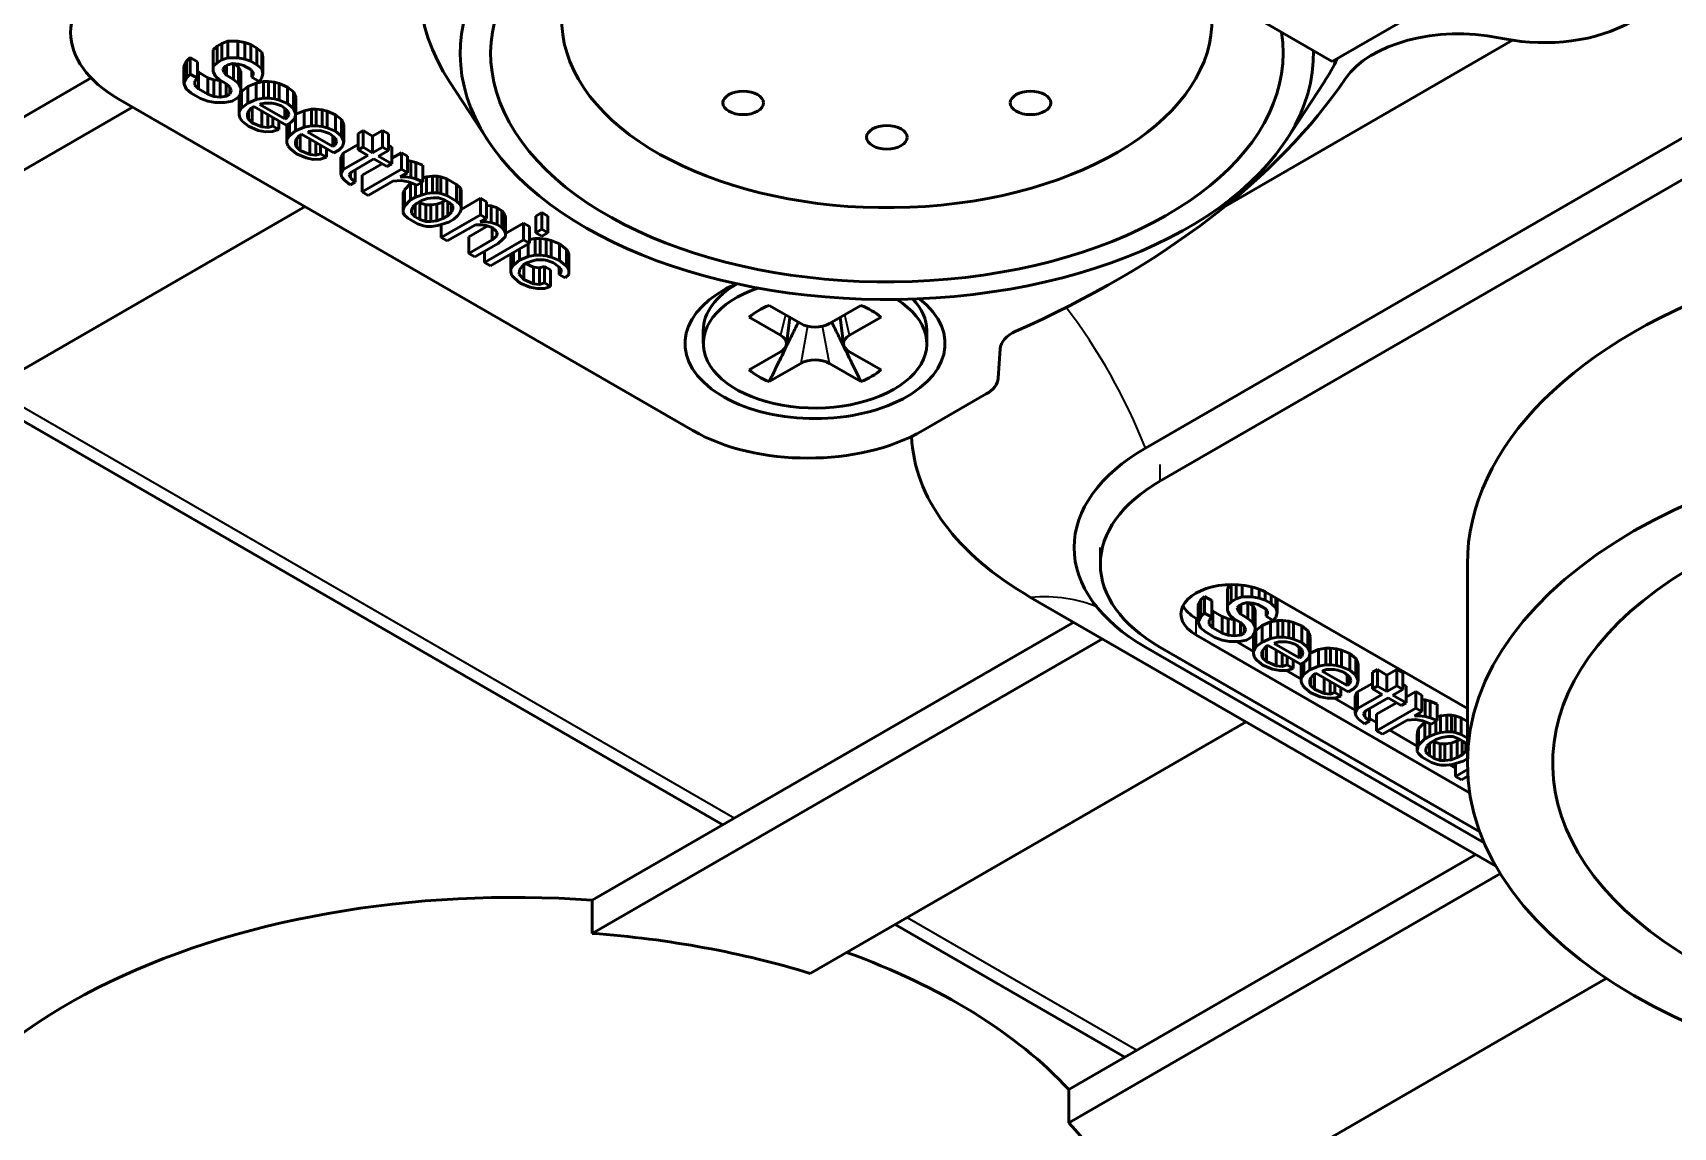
# Model space of a CAD drawing. Header units: millimetres. Extents: x 0 to 3000, y 0 to 3000.
# Drawn here: x 2462.48 to 2502.84, y 558.58 to 585.51 of the extents above; entities that cross this region are included whole.
import ezdxf

# ---------------------------------------------------------------- set-up
doc = ezdxf.new("R2010")
doc.units = ezdxf.units.MM
doc.layers.add('Visible (ANSI)', color=7, linetype='Continuous', lineweight=50)
doc.layers.add('Visible Narrow (ANSI)', color=7, linetype='Continuous', lineweight=35)

msp = doc.modelspace()

# ---------------------------------------------------------------- linework, layer by layer
at = {"layer": 'Visible (ANSI)'}
for p, q in [((2494.4535, 584.8063), (2490.918, 586.8475)), ((2497.989, 586.8475), (2494.4535, 584.8063)), ((2507.5356, 585.5007), (2489.8579, 575.2945)), ((2498.6927, 585.3627), (2498.5489, 585.3913)), ((2466.9181, 585.0944), (2466.9156, 584.9569)), ((2466.9156, 584.5486), (2466.9156, 584.9569)), ((2467.009, 585.1809), (2466.9181, 585.0944)), ((2466.9181, 584.6862), (2466.9181, 585.0944)), ((2467.009, 585.1809), (2467.1294, 585.2504)), ((2467.009, 584.7727), (2467.009, 585.1809)), ((2467.2792, 585.3029), (2467.1294, 585.2504)), ((2467.1294, 584.8421), (2467.1294, 585.2504)), ((2467.5174, 585.3043), (2467.2792, 585.3029)), ((2467.2792, 584.8946), (2467.2792, 585.3029)), ((2467.6954, 585.271), (2467.5174, 585.3043)), ((2467.5174, 584.8961), (2467.5174, 585.3043)), ((2467.8434, 585.2204), (2467.6954, 585.271)), ((2467.6954, 584.8628), (2467.6954, 585.271)), ((2467.8434, 585.2204), (2467.9907, 585.1353)), ((2467.8434, 584.8121), (2467.8434, 585.2204)), ((2468.1079, 585.0329), (2467.9907, 585.1353)), ((2467.9907, 584.7271), (2467.9907, 585.1353)), ((2468.1355, 584.9127), (2468.1079, 585.0329)), ((2468.1079, 584.6246), (2468.1079, 585.0329)), ((2491.8271, 581.2487), (2498.8919, 585.3276)), ((2466.258, 584.8154), (2466.1959, 584.6775)), ((2466.1959, 584.2692), (2466.1959, 584.6775)), ((2466.3489, 584.9019), (2466.258, 584.8154)), ((2466.258, 584.4071), (2466.258, 584.8154)), ((2466.3489, 584.9019), (2466.5257, 584.7998)), ((2466.3489, 584.4936), (2466.3489, 584.9019)), ((2466.5257, 584.3916), (2466.5257, 584.7998)), ((2466.5508, 584.5421), (2466.5257, 584.5665)), ((2466.5508, 584.5421), (2466.7865, 584.406)), ((2466.5508, 584.1339), (2466.5508, 584.5421)), ((2466.9156, 584.5486), (2466.9181, 584.6862)), ((2466.9733, 584.4458), (2466.9156, 584.5486)), ((2466.9181, 584.6862), (2467.009, 584.7727)), ((2467.009, 584.7727), (2467.1294, 584.8421)), ((2467.1294, 584.8421), (2467.2792, 584.8946)), ((2467.2159, 584.688), (2467.1551, 584.6188)), ((2467.1551, 584.6188), (2467.1833, 584.5331)), ((2467.1833, 584.5331), (2467.1833, 584.6509)), ((2467.1833, 584.5331), (2467.2416, 584.4647)), ((2467.276, 584.7227), (2467.2159, 584.688)), ((2467.2416, 584.4647), (2467.2416, 584.7028)), ((2467.3958, 584.7578), (2467.276, 584.7227)), ((2467.2792, 584.8946), (2467.5174, 584.8961)), ((2467.5443, 584.7415), (2467.3958, 584.7578)), ((2467.4183, 584.3626), (2467.4183, 584.7553)), ((2467.5356, 584.6684), (2467.4386, 584.7531)), ((2467.5174, 584.8961), (2467.6954, 584.8628)), ((2467.5932, 584.5656), (2467.5356, 584.6684)), ((2467.5356, 584.2602), (2467.5356, 584.6684)), ((2467.6628, 584.7079), (2467.5443, 584.7415)), ((2467.5932, 584.1574), (2467.5932, 584.5656)), ((2467.8396, 584.6058), (2467.6628, 584.7079)), ((2467.6954, 584.8628), (2467.8434, 584.8121)), ((2467.8979, 584.5374), (2467.8396, 584.6058)), ((2467.8434, 584.8121), (2467.9907, 584.7271)), ((2467.8659, 584.4169), (2467.8659, 584.5749)), ((2467.8966, 584.4686), (2467.8966, 584.5389)), ((2467.8966, 584.4686), (2467.8979, 584.5374)), ((2467.9907, 584.7271), (2468.1079, 584.6246)), ((2468.1079, 584.6246), (2468.1355, 584.5045)), ((2468.1355, 584.5045), (2468.1355, 584.9127)), ((2508.2427, 584.8883), (2490.2115, 574.478)), ((2455.5232, 579.558), (2463.9101, 584.4001)), ((2466.1959, 584.2692), (2466.258, 584.4071)), ((2466.253, 584.1321), (2466.1959, 584.2692)), ((2466.3702, 584.0296), (2466.253, 584.1321)), ((2466.258, 584.4071), (2466.3489, 584.4936)), ((2466.3489, 584.4936), (2466.5257, 584.3916)), ((2466.4649, 584.3224), (2466.463, 584.2193)), ((2466.463, 584.2193), (2466.5508, 584.1339)), ((2466.5257, 584.3916), (2466.4649, 584.3224)), ((2466.5508, 584.1339), (2466.7865, 583.9978)), ((2466.9344, 584.3554), (2466.7865, 584.406)), ((2466.7865, 583.9978), (2466.7865, 584.406)), ((2467.083, 584.3391), (2466.9344, 584.3554)), ((2466.9344, 583.9471), (2466.9344, 584.3554)), ((2467.061, 584.3604), (2466.9733, 584.4458)), ((2467.2378, 584.2584), (2467.061, 584.3604)), ((2467.0954, 584.3406), (2467.083, 584.3391)), ((2467.083, 583.9308), (2467.083, 584.3391)), ((2467.2322, 583.9489), (2467.2322, 584.2616)), ((2467.3256, 584.173), (2467.2378, 584.2584)), ((2467.2416, 584.4647), (2467.4183, 584.3626)), ((2467.3224, 584.001), (2467.3224, 584.176)), ((2467.3538, 584.0872), (2467.3256, 584.173)), ((2467.4183, 584.3626), (2467.5356, 584.2602)), ((2467.5356, 584.2602), (2467.5932, 584.1574)), ((2467.5932, 584.1574), (2467.5907, 584.0199)), ((2467.765, 584.1885), (2467.6139, 584.0673)), ((2467.975, 584.2757), (2467.765, 584.1885)), ((2467.765, 583.7803), (2467.765, 584.1885)), ((2467.8659, 584.4169), (2467.8966, 584.4686)), ((2468.0427, 584.3148), (2467.8659, 584.4169)), ((2468.1543, 584.3112), (2467.975, 584.2757)), ((2467.975, 583.8675), (2467.975, 584.2757)), ((2468.1035, 584.384), (2468.0427, 584.3148)), ((2468.1355, 584.5045), (2468.1035, 584.384)), ((2468.2734, 584.3119), (2468.1543, 584.3112)), ((2468.1543, 583.903), (2468.1543, 584.3112)), ((2468.422, 584.2956), (2468.2734, 584.3119)), ((2468.2734, 583.9037), (2468.2734, 584.3119)), ((2468.5404, 584.262), (2468.422, 584.2956)), ((2468.422, 583.8874), (2468.422, 584.2956)), ((2468.7473, 584.1773), (2468.5404, 584.262)), ((2468.5404, 583.8537), (2468.5404, 584.262)), ((2468.894, 584.0579), (2468.7473, 584.1773)), ((2468.7473, 583.769), (2468.7473, 584.1773)), ((2473.6721, 582.8675), (2472.7367, 584.2964)), ((2493.3158, 582.8675), (2494.2513, 584.2964)), ((2478.721, 575.7231), (2464.5789, 583.8881)), ((2466.6059, 583.8935), (2466.3702, 584.0296)), ((2466.7833, 583.8259), (2466.6059, 583.8935)), ((2466.9614, 583.7926), (2466.7833, 583.8259)), ((2466.7865, 583.9978), (2466.9344, 583.9471)), ((2466.9344, 583.9471), (2467.083, 583.9308)), ((2467.1996, 583.794), (2466.9614, 583.7926)), ((2467.083, 583.9308), (2467.2322, 583.9489)), ((2467.3788, 583.8295), (2467.1996, 583.794)), ((2467.2322, 583.9489), (2467.3224, 584.001)), ((2467.3224, 584.001), (2467.3538, 584.0872)), ((2467.5293, 583.9163), (2467.3788, 583.8295)), ((2467.5907, 584.0199), (2467.5293, 583.9163)), ((2467.5523, 583.9552), (2467.5512, 583.895)), ((2467.5512, 583.4867), (2467.5512, 583.895)), ((2467.5525, 583.5555), (2467.5525, 583.9554)), ((2467.6139, 584.0673), (2467.5909, 584.0285)), ((2467.6139, 583.659), (2467.6139, 584.0673)), ((2467.6139, 583.659), (2467.765, 583.7803)), ((2467.765, 583.7803), (2467.975, 583.8675)), ((2467.975, 583.8675), (2468.1543, 583.903)), ((2468.0922, 583.7651), (2468.0621, 583.7477)), ((2468.0621, 583.7477), (2468.6809, 583.3905)), ((2468.1819, 583.7828), (2468.0922, 583.7651)), ((2468.1543, 583.903), (2468.2734, 583.9037)), ((2468.3605, 583.7839), (2468.1819, 583.7828)), ((2468.2734, 583.9037), (2468.422, 583.8874)), ((2468.4495, 583.7672), (2468.3605, 583.7839)), ((2468.422, 583.8874), (2468.5404, 583.8537)), ((2468.5975, 583.7166), (2468.4495, 583.7672)), ((2468.5404, 583.8537), (2468.7473, 583.769)), ((2468.7473, 583.769), (2468.894, 583.6496)), ((2468.951, 583.9207), (2468.894, 584.0579)), ((2468.894, 583.6496), (2468.894, 584.0579)), ((2468.951, 583.5124), (2468.951, 583.9207)), ((2455.5232, 578.2516), (2464.9324, 583.684)), ((2467.5512, 583.4867), (2467.5525, 583.5555)), ((2467.5794, 583.401), (2467.5512, 583.4867)), ((2467.5525, 583.5555), (2467.6139, 583.659)), ((2467.6377, 583.3326), (2467.5794, 583.401)), ((2467.7844, 583.2131), (2467.6377, 583.3326)), ((2467.7606, 583.5396), (2467.7587, 583.4364)), ((2467.7587, 583.4364), (2467.7876, 583.385)), ((2467.7913, 583.5913), (2467.7606, 583.5396)), ((2467.7876, 583.385), (2467.7876, 583.585)), ((2467.7876, 583.385), (2467.8753, 583.2996)), ((2467.8521, 583.6605), (2467.7913, 583.5913)), ((2467.9123, 583.6952), (2467.8521, 583.6605)), ((2467.8753, 583.2996), (2467.8753, 583.6739)), ((2467.9344, 583.6825), (2467.9091, 583.6934)), ((2468.7078, 583.2359), (2467.9123, 583.6952)), ((2468.1117, 583.1979), (2468.1117, 583.5801)), ((2468.2602, 583.1816), (2468.2602, 583.4943)), ((2468.38, 583.2168), (2468.38, 583.4252)), ((2468.5273, 583.1317), (2468.5273, 583.3402)), ((2468.7442, 583.5971), (2468.5975, 583.7166)), ((2468.6809, 583.3905), (2468.6809, 583.6487)), ((2468.6809, 583.3905), (2468.741, 583.4252)), ((2468.741, 583.4252), (2468.741, 583.5997)), ((2468.741, 583.4252), (2468.7724, 583.5114)), ((2468.7724, 583.5114), (2468.7442, 583.5971)), ((2468.9191, 583.3919), (2468.8282, 583.3054)), ((2468.894, 583.6496), (2468.951, 583.5124)), ((2468.951, 583.5124), (2468.9191, 583.3919)), ((2468.9435, 583.0999), (2468.9435, 583.4841)), ((2469.1535, 583.5953), (2468.9507, 583.5111)), ((2469.3328, 583.6308), (2469.1535, 583.5953)), ((2469.1535, 583.1871), (2469.1535, 583.5953)), ((2469.4519, 583.6315), (2469.3328, 583.6308)), ((2469.3328, 583.2225), (2469.3328, 583.6308)), ((2469.6005, 583.6152), (2469.4519, 583.6315)), ((2469.4519, 583.2233), (2469.4519, 583.6315)), ((2469.7189, 583.5816), (2469.6005, 583.6152)), ((2469.6005, 583.207), (2469.6005, 583.6152)), ((2469.9258, 583.4969), (2469.7189, 583.5816)), ((2469.7189, 583.1733), (2469.7189, 583.5816)), ((2470.0725, 583.3774), (2469.9258, 583.4969)), ((2469.9258, 583.0886), (2469.9258, 583.4969)), ((2470.1295, 583.2403), (2470.0725, 583.3774)), ((2470.0725, 582.9692), (2470.0725, 583.3774)), ((2468.0208, 583.1114), (2467.7844, 583.2131)), ((2467.8753, 583.2996), (2468.1117, 583.1979)), ((2468.1988, 583.0781), (2468.0208, 583.1114)), ((2468.1117, 583.1979), (2468.2602, 583.1816)), ((2468.3774, 583.0792), (2468.1988, 583.0781)), ((2468.2602, 583.1816), (2468.38, 583.2168)), ((2468.5273, 583.1317), (2468.3774, 583.0792)), ((2468.38, 583.2168), (2468.5273, 583.1317)), ((2468.8282, 583.3054), (2468.7078, 583.2359)), ((2468.7304, 583.249), (2468.7297, 583.2146)), ((2468.7297, 582.8063), (2468.7297, 583.2146)), ((2468.731, 582.8751), (2468.731, 583.2493)), ((2468.731, 582.8751), (2468.7924, 582.9786)), ((2468.7924, 582.9786), (2468.7924, 583.2848)), ((2468.7924, 582.9786), (2468.9435, 583.0999)), ((2468.9435, 583.0999), (2469.1535, 583.1871)), ((2469.0306, 582.9801), (2468.9698, 582.9109)), ((2469.0908, 583.0148), (2469.0306, 582.9801)), ((2469.0538, 582.6192), (2469.0538, 582.9934)), ((2469.1129, 583.002), (2469.0876, 583.0129)), ((2469.8863, 582.5555), (2469.0908, 583.0148)), ((2469.1535, 583.1871), (2469.3328, 583.2225)), ((2469.2707, 583.0846), (2469.2406, 583.0673)), ((2469.2406, 583.0673), (2469.8594, 582.7101)), ((2469.3604, 583.1024), (2469.2707, 583.0846)), ((2469.3328, 583.2225), (2469.4519, 583.2233)), ((2469.539, 583.1035), (2469.3604, 583.1024)), ((2469.4519, 583.2233), (2469.6005, 583.207)), ((2469.628, 583.0868), (2469.539, 583.1035)), ((2469.6005, 583.207), (2469.7189, 583.1733)), ((2469.776, 583.0362), (2469.628, 583.0868)), ((2469.7189, 583.1733), (2469.9258, 583.0886)), ((2469.9227, 582.9167), (2469.776, 583.0362)), ((2469.8594, 582.7101), (2469.8594, 582.9683)), ((2469.9195, 582.7448), (2469.9195, 582.9193)), ((2469.9509, 582.8309), (2469.9227, 582.9167)), ((2469.9258, 583.0886), (2470.0725, 582.9692)), ((2470.0725, 582.9692), (2470.1295, 582.832)), ((2470.1295, 582.832), (2470.1295, 583.2403)), ((2470.4831, 583.0362), (2470.6035, 583.1056)), ((2470.4831, 582.6279), (2470.4831, 583.0362)), ((2470.6035, 583.1056), (2470.8392, 582.9696)), ((2470.6035, 582.6974), (2470.6035, 583.1056)), ((2470.8392, 582.9696), (2471.0799, 583.1085)), ((2470.8392, 582.5613), (2470.8392, 582.9696)), ((2471.0799, 583.1085), (2471.2272, 583.0235)), ((2471.0799, 582.7003), (2471.0799, 583.1085)), ((2471.2272, 582.6152), (2471.2272, 583.0235)), ((2468.7297, 582.8063), (2468.731, 582.8751)), ((2468.758, 582.7206), (2468.7297, 582.8063)), ((2468.8163, 582.6522), (2468.758, 582.7206)), ((2468.9629, 582.5327), (2468.8163, 582.6522)), ((2468.9391, 582.8592), (2468.9372, 582.756)), ((2468.9372, 582.756), (2468.9661, 582.7046)), ((2468.9698, 582.9109), (2468.9391, 582.8592)), ((2469.1993, 582.431), (2468.9629, 582.5327)), ((2468.9661, 582.7046), (2468.9661, 582.9046)), ((2468.9661, 582.7046), (2469.0538, 582.6192)), ((2469.0538, 582.6192), (2469.2902, 582.5175)), ((2469.2902, 582.5175), (2469.2902, 582.8997)), ((2469.2902, 582.5175), (2469.4387, 582.5012)), ((2469.4387, 582.5012), (2469.4387, 582.8139)), ((2469.4387, 582.5012), (2469.5585, 582.5363)), ((2469.5585, 582.5363), (2469.5585, 582.7448)), ((2469.5585, 582.5363), (2469.7058, 582.4513)), ((2469.7058, 582.4513), (2469.7058, 582.6598)), ((2469.8594, 582.7101), (2469.9195, 582.7448)), ((2470.0067, 582.625), (2469.8863, 582.5555)), ((2469.9195, 582.7448), (2469.9509, 582.8309)), ((2470.0976, 582.7115), (2470.0067, 582.625)), ((2470.117, 582.5526), (2470.0556, 582.4491)), ((2470.1295, 582.832), (2470.0976, 582.7115)), ((2470.117, 582.5526), (2470.4831, 582.764)), ((2470.117, 582.1444), (2470.117, 582.5526)), ((2470.4831, 582.6279), (2470.6035, 582.6974)), ((2470.7188, 582.4918), (2470.4831, 582.6279)), ((2470.6035, 582.6974), (2470.8392, 582.5613)), ((2470.8392, 582.5613), (2471.0799, 582.7003)), ((2471.2272, 582.6152), (2470.9865, 582.4763)), ((2471.0799, 582.7003), (2471.2272, 582.6152)), ((2471.2272, 582.7455), (2471.3106, 582.6974)), ((2471.3106, 582.2891), (2471.3106, 582.6974)), ((2471.3106, 582.4252), (2471.5463, 582.5613)), ((2471.5463, 582.5613), (2471.6936, 582.4763)), ((2471.5463, 582.1531), (2471.5463, 582.5613)), ((2469.3773, 582.3977), (2469.1993, 582.431)), ((2469.556, 582.3988), (2469.3773, 582.3977)), ((2469.7058, 582.4513), (2469.556, 582.3988)), ((2470.0556, 582.0409), (2470.0556, 582.4491)), ((2470.0556, 582.0409), (2470.117, 582.1444)), ((2470.117, 582.1444), (2470.7188, 582.4918)), ((2470.8661, 582.4068), (2470.3245, 582.0941)), ((2470.4091, 581.8367), (2470.4091, 582.1429)), ((2470.5834, 582.0054), (2471.0724, 582.2877)), ((2470.5834, 581.5971), (2471.5463, 582.1531)), ((2471.1902, 582.2197), (2470.8661, 582.4068)), ((2470.9865, 582.4763), (2471.3106, 582.2891)), ((2471.3106, 582.2891), (2471.1902, 582.2197)), ((2471.5463, 582.1531), (2471.6936, 582.068)), ((2471.6936, 582.068), (2471.6936, 582.4763)), ((2471.7807, 582.3565), (2471.6936, 582.366)), ((2471.8992, 582.3228), (2471.7807, 582.3565)), ((2471.7807, 581.9482), (2471.7807, 582.3565)), ((2472.0766, 582.2551), (2471.8992, 582.3228)), ((2471.8992, 581.9146), (2471.8992, 582.3228)), ((2472.0766, 581.8469), (2472.0766, 582.2551)), ((2470.0838, 581.9551), (2470.0556, 582.0409)), ((2470.1421, 581.8867), (2470.0838, 581.9551)), ((2470.2888, 581.7673), (2470.1421, 581.8867)), ((2470.3245, 582.0941), (2470.2637, 582.0249)), ((2470.2637, 582.0249), (2470.2919, 581.9392)), ((2470.4091, 581.8367), (2470.2888, 581.7673)), ((2470.2919, 581.9392), (2470.2919, 582.057)), ((2470.2919, 581.9392), (2470.4091, 581.8367)), ((2470.5834, 581.5971), (2470.5834, 582.0054)), ((2471.3325, 581.8595), (2470.7307, 581.5121)), ((2471.5413, 581.878), (2471.3325, 581.8595)), ((2471.6936, 582.068), (2471.513, 581.9638)), ((2471.513, 581.9638), (2471.6321, 581.9645)), ((2471.7193, 581.8447), (2471.5413, 581.878)), ((2471.7707, 581.8063), (2471.619, 581.6507)), ((2471.6321, 581.9645), (2471.6321, 582.0325)), ((2471.6321, 581.9645), (2471.7807, 581.9482)), ((2471.9261, 581.76), (2471.7193, 581.8447)), ((2471.7707, 581.8063), (2471.7882, 581.8165)), ((2471.7707, 581.3981), (2471.7707, 581.8063)), ((2471.7807, 581.9482), (2471.8992, 581.9146)), ((2471.891, 581.4676), (2471.891, 581.7744)), ((2471.8992, 581.9146), (2472.0766, 581.8469)), ((2472.0766, 581.8469), (2471.9261, 581.76)), ((2472.0409, 581.5201), (2472.0409, 581.8262)), ((2472.1606, 581.9634), (2472.0766, 581.9388)), ((2472.3098, 581.9815), (2472.1606, 581.9634)), ((2472.1606, 581.5552), (2472.1606, 581.9634)), ((2472.4289, 581.9822), (2472.3098, 581.9815)), ((2472.3098, 581.5733), (2472.3098, 581.9815)), ((2472.5179, 581.9656), (2472.4289, 581.9822)), ((2472.4289, 581.574), (2472.4289, 581.9822)), ((2472.6659, 581.9149), (2472.5179, 581.9656)), ((2472.5179, 581.5573), (2472.5179, 581.9656)), ((2472.6659, 581.9149), (2472.9016, 581.7788)), ((2472.6659, 581.5067), (2472.6659, 581.9149)), ((2472.9893, 581.6934), (2472.9016, 581.7788)), ((2472.9016, 581.3706), (2472.9016, 581.7788)), ((2470.7307, 581.5121), (2470.5834, 581.5971)), ((2471.5876, 581.5646), (2471.5864, 581.4958)), ((2471.5864, 581.0876), (2471.5864, 581.4958)), ((2471.619, 581.6507), (2471.5876, 581.5646)), ((2471.5876, 581.1563), (2471.5876, 581.5646)), ((2471.619, 581.2425), (2471.619, 581.6507)), ((2471.619, 581.2425), (2471.7707, 581.3981)), ((2471.7707, 581.3981), (2471.891, 581.4676)), ((2471.918, 581.313), (2471.8271, 581.2265)), ((2471.891, 581.4676), (2472.0409, 581.5201)), ((2472.0384, 581.3825), (2471.918, 581.313)), ((2471.9707, 581.3434), (2472.0001, 581.3264)), ((2472.1481, 581.2758), (2472.0001, 581.3264)), ((2472.0001, 580.9182), (2472.0001, 581.3264)), ((2472.1882, 581.435), (2472.0384, 581.3825)), ((2472.0409, 581.5201), (2472.1606, 581.5552)), ((2472.1606, 581.5552), (2472.3098, 581.5733)), ((2472.3374, 581.4531), (2472.1882, 581.435)), ((2472.3098, 581.5733), (2472.4289, 581.574)), ((2472.4565, 581.4538), (2472.3374, 581.4531)), ((2472.5662, 581.3471), (2472.4164, 581.2946)), ((2472.4289, 581.574), (2472.5179, 581.5573)), ((2472.6044, 581.4032), (2472.4565, 581.4538)), ((2472.5179, 581.5573), (2472.6659, 581.5067)), ((2472.5662, 581.3471), (2472.6339, 581.3861)), ((2472.5662, 580.9388), (2472.5662, 581.3471)), ((2472.7223, 581.3351), (2472.6044, 581.4032)), ((2472.6659, 581.5067), (2472.9016, 581.3706)), ((2472.6865, 581.0083), (2472.6865, 581.3557)), ((2472.81, 581.2497), (2472.7223, 581.3351)), ((2472.9016, 581.3706), (2472.9893, 581.2852)), ((2473.0182, 581.642), (2472.9893, 581.6934)), ((2472.9893, 581.2852), (2472.9893, 581.6934)), ((2473.0169, 581.165), (2473.4908, 581.4386)), ((2473.0182, 581.2338), (2473.0182, 581.642)), ((2473.4908, 581.4386), (2473.6381, 581.3536)), ((2473.4908, 581.0304), (2473.4908, 581.4386)), ((2473.6381, 580.9453), (2473.6381, 581.3536)), ((2469.1751, 581.2345), (2459.7659, 575.8021)), ((2471.5864, 581.0876), (2471.5876, 581.1563)), ((2471.6152, 581.0362), (2471.5864, 581.0876)), ((2471.5876, 581.1563), (2471.619, 581.2425)), ((2471.703, 580.9508), (2471.6152, 581.0362)), ((2471.9387, 580.8147), (2471.703, 580.9508)), ((2471.7958, 581.1404), (2471.7945, 581.0716)), ((2471.7945, 581.0716), (2471.8823, 580.9862)), ((2471.8271, 581.2265), (2471.7958, 581.1404)), ((2471.8823, 580.9862), (2471.8823, 581.279)), ((2471.8823, 580.9862), (2472.0001, 580.9182)), ((2472.0001, 580.9182), (2472.1481, 580.8675)), ((2472.2672, 581.2765), (2472.1481, 581.2758)), ((2472.1481, 580.8675), (2472.1481, 581.2758)), ((2472.4164, 581.2946), (2472.2672, 581.2765)), ((2472.2672, 580.8682), (2472.2672, 581.2765)), ((2472.4164, 580.8863), (2472.4164, 581.2946)), ((2472.4164, 580.8863), (2472.5662, 580.9388)), ((2472.5279, 580.4745), (2473.4908, 581.0304)), ((2472.5662, 580.9388), (2472.6865, 581.0083)), ((2472.6865, 581.0083), (2472.7774, 581.0948)), ((2472.8339, 580.9233), (2472.7135, 580.8538)), ((2472.7774, 581.0948), (2472.7774, 581.2814)), ((2472.7774, 581.0948), (2472.8088, 581.1809)), ((2472.8088, 581.1809), (2472.8088, 581.2509)), ((2472.8088, 581.1809), (2472.81, 581.2497)), ((2472.9247, 581.0097), (2472.8339, 580.9233)), ((2472.9856, 581.0789), (2472.9247, 581.0097)), ((2473.0169, 581.165), (2472.9856, 581.0789)), ((2472.9893, 581.2852), (2473.0182, 581.2338)), ((2473.0182, 581.2338), (2473.0169, 581.165)), ((2473.6381, 580.9453), (2473.4877, 580.8585)), ((2473.4908, 581.0304), (2473.6381, 580.9453)), ((2473.6068, 580.8592), (2473.6068, 580.9272)), ((2473.7553, 581.2512), (2473.6381, 581.264)), ((2473.9033, 581.2005), (2473.7553, 581.2512)), ((2473.7553, 580.8429), (2473.7553, 581.2512)), ((2473.9033, 581.2005), (2474.0211, 581.1324)), ((2473.9033, 580.7922), (2473.9033, 581.2005)), ((2474.0794, 581.064), (2474.0211, 581.1324)), ((2474.0211, 580.7242), (2474.0211, 581.1324)), ((2474.1076, 580.9783), (2474.0794, 581.064)), ((2474.0794, 580.6558), (2474.0794, 581.064)), ((2474.1076, 580.57), (2474.1076, 580.9783)), ((2474.8524, 581), (2475.0028, 581.0868)), ((2474.8524, 580.5917), (2474.8524, 581)), ((2475.0028, 581.0868), (2475.1501, 581.0018)), ((2475.0028, 580.6786), (2475.0028, 581.0868)), ((2475.1501, 580.5935), (2475.1501, 581.0018)), ((2472.0866, 580.764), (2471.9387, 580.8147)), ((2472.1756, 580.7474), (2472.0866, 580.764)), ((2472.1481, 580.8675), (2472.2672, 580.8682)), ((2472.2947, 580.7481), (2472.1756, 580.7474)), ((2472.2672, 580.8682), (2472.4164, 580.8863)), ((2472.4439, 580.7662), (2472.2947, 580.7481)), ((2472.7135, 580.8538), (2472.4439, 580.7662)), ((2472.5279, 580.4745), (2472.5279, 580.7935)), ((2473.3673, 580.789), (2472.6753, 580.3894)), ((2473.2056, 580.4915), (2473.672, 580.7607)), ((2473.2056, 580.0832), (2473.2056, 580.4915)), ((2473.4864, 580.7897), (2473.3673, 580.789)), ((2473.635, 580.7734), (2473.4864, 580.7897)), ((2473.4877, 580.8585), (2473.6068, 580.8592)), ((2473.6068, 580.8592), (2473.7553, 580.8429)), ((2473.7829, 580.7227), (2473.635, 580.7734)), ((2473.7553, 580.8429), (2473.9033, 580.7922)), ((2473.7773, 580.4133), (2473.7773, 580.7247)), ((2473.7773, 580.4133), (2473.8983, 580.5172)), ((2473.8707, 580.6373), (2473.7829, 580.7227)), ((2473.8995, 580.5859), (2473.8707, 580.6373)), ((2473.8983, 580.5172), (2473.8983, 580.5882)), ((2473.8983, 580.5172), (2473.8995, 580.5859)), ((2473.9033, 580.7922), (2474.0211, 580.7242)), ((2474.0211, 580.7242), (2474.0794, 580.6558)), ((2474.1064, 580.5012), (2474.0456, 580.4321)), ((2474.0794, 580.6558), (2474.1076, 580.57)), ((2474.1076, 580.57), (2474.1064, 580.5012)), ((2474.1076, 580.57), (2474.5515, 580.8263)), ((2474.5515, 580.8263), (2474.6988, 580.7412)), ((2474.5515, 580.418), (2474.5515, 580.8263)), ((2474.6988, 580.333), (2474.6988, 580.7412)), ((2474.8524, 580.5917), (2475.0028, 580.6786)), ((2474.9997, 580.5067), (2474.8524, 580.5917)), ((2475.1501, 580.5935), (2474.9997, 580.5067)), ((2475.0028, 580.6786), (2475.1501, 580.5935)), ((2472.6753, 580.3894), (2472.5279, 580.4745)), ((2473.2056, 580.0832), (2473.7773, 580.4133)), ((2473.9246, 580.3283), (2473.3529, 579.9982)), ((2473.5886, 579.8621), (2474.5515, 580.418)), ((2473.5886, 579.8621), (2473.5886, 580.1343)), ((2474.6988, 580.333), (2473.7359, 579.777)), ((2474.0456, 580.4321), (2473.9246, 580.3283)), ((2474.302, 579.7977), (2474.302, 580.1039)), ((2474.4531, 579.9189), (2474.4531, 580.1911)), ((2474.5515, 580.418), (2474.6988, 580.333)), ((2474.6631, 580.0061), (2474.6631, 580.3123)), ((2474.8423, 580.4499), (2474.6988, 580.4215)), ((2474.9614, 580.4506), (2474.8423, 580.4499)), ((2474.8423, 580.0416), (2474.8423, 580.4499)), ((2475.11, 580.4343), (2474.9614, 580.4506)), ((2474.9614, 580.0423), (2474.9614, 580.4506)), ((2475.2285, 580.4006), (2475.11, 580.4343)), ((2475.11, 580.026), (2475.11, 580.4343)), ((2475.4354, 580.3159), (2475.2285, 580.4006)), ((2475.2285, 579.9924), (2475.2285, 580.4006)), ((2475.6115, 580.1795), (2475.4354, 580.3159)), ((2475.4354, 579.9077), (2475.4354, 580.3159)), ((2475.6692, 580.0767), (2475.6115, 580.1795)), ((2475.6115, 579.7713), (2475.6115, 580.1795)), ((2473.3529, 579.9982), (2473.2056, 580.0832)), ((2473.7359, 579.777), (2473.5886, 579.8621)), ((2474.2399, 580.068), (2474.2393, 580.0336)), ((2474.2393, 579.6254), (2474.2393, 580.0336)), ((2474.2393, 579.6254), (2474.2405, 579.6942)), ((2474.2405, 579.6942), (2474.2405, 580.0684)), ((2474.2405, 579.6942), (2474.302, 579.7977)), ((2474.302, 579.7977), (2474.4531, 579.9189)), ((2474.5402, 579.7991), (2474.4487, 579.6782)), ((2474.4531, 579.9189), (2474.6631, 580.0061)), ((2474.6305, 579.8512), (2474.5402, 579.7991)), ((2474.5634, 579.4383), (2474.5634, 579.8125)), ((2474.7997, 579.7448), (2474.5971, 579.832)), ((2474.7803, 579.9037), (2474.6305, 579.8512)), ((2474.6631, 580.0061), (2474.8423, 580.0416)), ((2474.8699, 579.9214), (2474.7803, 579.9037)), ((2474.9483, 579.7285), (2474.7997, 579.7448)), ((2474.7997, 579.3366), (2474.7997, 579.7448)), ((2474.8423, 580.0416), (2474.9614, 580.0423)), ((2475.0486, 579.9225), (2474.8699, 579.9214)), ((2475.068, 579.7637), (2474.9483, 579.7285)), ((2474.9483, 579.3203), (2474.9483, 579.7285)), ((2474.9614, 580.0423), (2475.11, 580.026)), ((2475.1376, 579.9059), (2475.0486, 579.9225)), ((2475.068, 579.7637), (2475.2153, 579.6786)), ((2475.068, 579.3554), (2475.068, 579.7637)), ((2475.11, 580.026), (2475.2285, 579.9924)), ((2475.2855, 579.8552), (2475.1376, 579.9059)), ((2475.2285, 579.9924), (2475.4354, 579.9077)), ((2475.4617, 579.7188), (2475.2855, 579.8552)), ((2475.4291, 579.5639), (2475.4291, 579.744)), ((2475.4354, 579.9077), (2475.6115, 579.7713)), ((2475.4899, 579.633), (2475.4617, 579.7188)), ((2475.6115, 579.7713), (2475.6692, 579.6685)), ((2475.6692, 579.6685), (2475.6692, 580.0767)), ((2474.2675, 579.5396), (2474.2393, 579.6254)), ((2474.3258, 579.4712), (2474.2675, 579.5396)), ((2474.4725, 579.3518), (2474.3258, 579.4712)), ((2474.4487, 579.6782), (2474.4468, 579.5751)), ((2474.4468, 579.5751), (2474.5634, 579.4383)), ((2474.7088, 579.2501), (2474.4725, 579.3518)), ((2474.5634, 579.4383), (2474.7997, 579.3366)), ((2474.7997, 579.3366), (2474.9483, 579.3203)), ((2474.9483, 579.3203), (2475.068, 579.3554)), ((2475.068, 579.3554), (2475.2153, 579.2704)), ((2475.2153, 579.2704), (2475.2153, 579.6786)), ((2475.4291, 579.5639), (2475.4899, 579.633)), ((2475.5764, 579.4788), (2475.4291, 579.5639)), ((2475.6673, 579.5653), (2475.5764, 579.4788)), ((2475.6692, 579.6685), (2475.6673, 579.5653)), ((2479.8124, 579.3335), (2479.7817, 579.3157)), ((2474.8868, 579.2168), (2474.7088, 579.2501)), ((2475.0655, 579.2179), (2474.8868, 579.2168)), ((2475.2153, 579.2704), (2475.0655, 579.2179)), ((2480.1029, 578.5179), (2480.8777, 578.0706)), ((2480.5979, 578.8037), (2481.3727, 578.3563)), ((2481.1048, 578.511), (2481.0254, 577.8471)), ((2482.8546, 578.8037), (2482.0798, 578.3563)), ((2482.3476, 578.511), (2482.4271, 577.8471)), ((2483.3496, 578.5179), (2482.5747, 578.0706)), ((2478.9762, 578.193), (2478.9762, 577.8664)), ((2484.4762, 578.193), (2484.4762, 577.8664)), ((2486.2776, 577.7326), (2486.2311, 577.0112)), ((2480.8777, 577.6623), (2480.1029, 577.215)), ((2481.3727, 577.3765), (2480.5979, 576.9292)), ((2482.0798, 577.3765), (2482.8546, 576.9292)), ((2482.5747, 577.6623), (2483.3496, 577.215)), ((2479.4537, 566.0216), (2461.1397, 576.5952)), ((2485.9389, 576.6244), (2484.3779, 575.7231)), ((2488.747, 572.845), (2488.747, 572.4367)), ((2497.7783, 572.4367), (2497.7783, 567.5378)), ((2498.4813, 565.0086), (2487.0295, 571.6202)), ((2491.3098, 571.642), (2491.2189, 571.5555)), ((2491.3098, 571.642), (2491.4866, 571.5399)), ((2491.3098, 571.2337), (2491.3098, 571.642)), ((2491.879, 571.8345), (2491.8765, 571.697)), ((2491.8765, 571.2887), (2491.8765, 571.697)), ((2491.9699, 571.921), (2491.879, 571.8345)), ((2491.879, 571.4263), (2491.879, 571.8345)), ((2491.9699, 571.921), (2491.9918, 571.9336)), ((2491.9699, 571.5128), (2491.9699, 571.921)), ((2492.0902, 571.5822), (2492.0902, 571.9308)), ((2492.0902, 571.5822), (2492.24, 571.6347)), ((2492.24, 571.6347), (2492.24, 571.9178)), ((2492.24, 571.6347), (2492.4783, 571.6362)), ((2492.4783, 571.6362), (2492.4783, 571.8737)), ((2492.4783, 571.6362), (2492.6563, 571.6029)), ((2492.6563, 571.6029), (2492.6563, 571.8187)), ((2492.8042, 571.5522), (2492.8042, 571.7542)), ((2492.8632, 571.7223), (2497.7783, 568.8846)), ((2492.9515, 571.4671), (2492.9515, 571.6713)), ((2491.2189, 571.5555), (2491.1568, 571.4176)), ((2491.1568, 571.0093), (2491.1568, 571.4176)), ((2491.2189, 571.1472), (2491.2189, 571.5555)), ((2491.2189, 571.1472), (2491.3098, 571.2337)), ((2491.3098, 571.2337), (2491.4866, 571.1316)), ((2491.4866, 571.1316), (2491.4866, 571.5399)), ((2491.5116, 571.2822), (2491.4866, 571.3066)), ((2491.5116, 571.2822), (2491.7473, 571.1461)), ((2491.5116, 570.874), (2491.5116, 571.2822)), ((2491.8765, 571.2887), (2491.879, 571.4263)), ((2491.9341, 571.1859), (2491.8765, 571.2887)), ((2491.879, 571.4263), (2491.9699, 571.5128)), ((2491.9699, 571.5128), (2492.0902, 571.5822)), ((2492.1767, 571.4281), (2492.1159, 571.3589)), ((2492.1159, 571.3589), (2492.1441, 571.2732)), ((2492.1441, 571.2732), (2492.1441, 571.391)), ((2492.1441, 571.2732), (2492.2024, 571.2048)), ((2492.2369, 571.4628), (2492.1767, 571.4281)), ((2492.2024, 571.2048), (2492.2024, 571.4429)), ((2492.3566, 571.4979), (2492.2369, 571.4628)), ((2492.5052, 571.4816), (2492.3566, 571.4979)), ((2492.3792, 571.1027), (2492.3792, 571.4954)), ((2492.4964, 571.4085), (2492.3995, 571.4932)), ((2492.5541, 571.3057), (2492.4964, 571.4085)), ((2492.4964, 571.0003), (2492.4964, 571.4085)), ((2492.6237, 571.448), (2492.5052, 571.4816)), ((2492.5541, 570.8975), (2492.5541, 571.3057)), ((2492.8005, 571.3459), (2492.6237, 571.448)), ((2492.6563, 571.6029), (2492.8042, 571.5522)), ((2492.8588, 571.2775), (2492.8005, 571.3459)), ((2492.8042, 571.5522), (2492.9515, 571.4671)), ((2492.8268, 571.157), (2492.8268, 571.315)), ((2492.8268, 571.157), (2492.8575, 571.2087)), ((2492.8575, 571.2087), (2492.8575, 571.279)), ((2492.8575, 571.2087), (2492.8588, 571.2775)), ((2492.9515, 571.4671), (2493.0688, 571.3647)), ((2493.0963, 571.2446), (2493.0644, 571.124)), ((2493.0688, 571.3647), (2493.0688, 571.6036)), ((2493.0688, 571.3647), (2493.0963, 571.2446)), ((2493.0963, 571.2446), (2493.0963, 571.5877)), ((2488.0902, 571.0079), (2476.2443, 564.1687)), ((2491.1568, 571.0745), (2491.0954, 571.1099)), ((2491.1568, 571.0093), (2491.2189, 571.1472)), ((2491.2139, 570.8721), (2491.1568, 571.0093)), ((2491.3311, 570.7697), (2491.2139, 570.8721)), ((2491.4257, 571.0625), (2491.4239, 570.9594)), ((2491.4239, 570.9594), (2491.5116, 570.874)), ((2491.4866, 571.1316), (2491.4257, 571.0625)), ((2491.5116, 570.874), (2491.7473, 570.7379)), ((2491.8953, 571.0955), (2491.7473, 571.1461)), ((2491.7473, 570.7379), (2491.7473, 571.1461)), ((2492.0438, 571.0792), (2491.8953, 571.0955)), ((2491.8953, 570.6872), (2491.8953, 571.0955)), ((2492.0219, 571.1005), (2491.9341, 571.1859)), ((2492.1987, 570.9985), (2492.0219, 571.1005)), ((2492.0563, 571.0807), (2492.0438, 571.0792)), ((2492.0438, 570.6709), (2492.0438, 571.0792)), ((2492.193, 570.689), (2492.193, 571.0017)), ((2492.2864, 570.913), (2492.1987, 570.9985)), ((2492.2024, 571.2048), (2492.3792, 571.1027)), ((2492.2833, 570.7411), (2492.2833, 570.9161)), ((2492.2833, 570.7411), (2492.3146, 570.8273)), ((2492.3146, 570.8273), (2492.2864, 570.913)), ((2492.3792, 571.1027), (2492.4964, 571.0003)), ((2492.4964, 571.0003), (2492.5541, 570.8975)), ((2492.5541, 570.8975), (2492.5516, 570.76)), ((2492.5748, 570.8074), (2492.5518, 570.7685)), ((2492.7259, 570.9286), (2492.5748, 570.8074)), ((2492.5748, 570.3991), (2492.5748, 570.8074)), ((2492.9359, 571.0158), (2492.7259, 570.9286)), ((2492.7259, 570.5204), (2492.7259, 570.9286)), ((2493.0036, 571.0549), (2492.8268, 571.157)), ((2493.1152, 571.0513), (2492.9359, 571.0158)), ((2492.9359, 570.6076), (2492.9359, 571.0158)), ((2493.0644, 571.124), (2493.0036, 571.0549)), ((2493.2343, 571.052), (2493.1152, 571.0513)), ((2493.1152, 570.6431), (2493.1152, 571.0513)), ((2493.3828, 571.0357), (2493.2343, 571.052)), ((2493.2343, 570.6438), (2493.2343, 571.052)), ((2493.5013, 571.0021), (2493.3828, 571.0357)), ((2493.3828, 570.6275), (2493.3828, 571.0357)), ((2493.7082, 570.9174), (2493.5013, 571.0021)), ((2493.5013, 570.5938), (2493.5013, 571.0021)), ((2493.8549, 570.798), (2493.7082, 570.9174)), ((2493.7082, 570.5091), (2493.7082, 570.9174)), ((2488.7973, 570.5996), (2476.2443, 563.3522)), ((2497.835, 566.8105), (2491.0954, 570.7017)), ((2491.5668, 570.6336), (2491.3311, 570.7697)), ((2491.7442, 570.566), (2491.5668, 570.6336)), ((2491.9222, 570.5327), (2491.7442, 570.566)), ((2491.7473, 570.7379), (2491.8953, 570.6872)), ((2491.8953, 570.6872), (2492.0438, 570.6709)), ((2492.1604, 570.5341), (2491.9222, 570.5327)), ((2492.0438, 570.6709), (2492.193, 570.689)), ((2492.5121, 570.292), (2492.0934, 570.5337)), ((2492.3397, 570.5696), (2492.1604, 570.5341)), ((2492.193, 570.689), (2492.2833, 570.7411)), ((2492.4902, 570.6564), (2492.3397, 570.5696)), ((2492.5516, 570.76), (2492.4902, 570.6564)), ((2492.5132, 570.6953), (2492.5121, 570.6351)), ((2492.5121, 570.2268), (2492.5121, 570.6351)), ((2492.5134, 570.2956), (2492.5134, 570.6955)), ((2492.5134, 570.2956), (2492.5748, 570.3991)), ((2492.5748, 570.3991), (2492.7259, 570.5204)), ((2492.7259, 570.5204), (2492.9359, 570.6076)), ((2492.813, 570.4006), (2492.7522, 570.3314)), ((2492.8732, 570.4353), (2492.813, 570.4006)), ((2492.8362, 570.0397), (2492.8362, 570.414)), ((2492.8953, 570.4226), (2492.87, 570.4334)), ((2493.6687, 569.976), (2492.8732, 570.4353)), ((2492.9359, 570.6076), (2493.1152, 570.6431)), ((2493.0531, 570.5052), (2493.023, 570.4878)), ((2493.023, 570.4878), (2493.6417, 570.1306)), ((2493.1427, 570.5229), (2493.0531, 570.5052)), ((2493.1152, 570.6431), (2493.2343, 570.6438)), ((2493.3214, 570.524), (2493.1427, 570.5229)), ((2493.2343, 570.6438), (2493.3828, 570.6275)), ((2493.4104, 570.5073), (2493.3214, 570.524)), ((2493.3828, 570.6275), (2493.5013, 570.5938)), ((2493.5583, 570.4567), (2493.4104, 570.5073)), ((2493.5013, 570.5938), (2493.7082, 570.5091)), ((2493.705, 570.3372), (2493.5583, 570.4567)), ((2493.7082, 570.5091), (2493.8549, 570.3897)), ((2493.9119, 570.6608), (2493.8549, 570.798)), ((2493.8549, 570.3897), (2493.8549, 570.798)), ((2493.9119, 570.2525), (2493.9119, 570.6608)), ((2489.8579, 570.3955), (2498.194, 565.5827)), ((2490.2115, 570.3955), (2498.0875, 565.8483)), ((2492.5121, 570.2268), (2492.5134, 570.2956)), ((2492.5403, 570.1411), (2492.5121, 570.2268)), ((2492.5986, 570.0727), (2492.5403, 570.1411)), ((2492.7453, 569.9532), (2492.5986, 570.0727)), ((2492.7215, 570.2797), (2492.7196, 570.1765)), ((2492.7196, 570.1765), (2492.7484, 570.1251)), ((2492.7522, 570.3314), (2492.7215, 570.2797)), ((2492.7484, 570.1251), (2492.7484, 570.3251)), ((2492.7484, 570.1251), (2492.8362, 570.0397)), ((2492.8362, 570.0397), (2493.0725, 569.938)), ((2493.0725, 569.938), (2493.0725, 570.3202)), ((2493.2211, 569.9217), (2493.2211, 570.2344)), ((2493.3408, 569.9568), (2493.3408, 570.1653)), ((2493.4881, 569.8718), (2493.4881, 570.0803)), ((2493.6417, 570.1306), (2493.6417, 570.3888)), ((2493.6417, 570.1306), (2493.7019, 570.1653)), ((2493.789, 570.0455), (2493.6687, 569.976)), ((2493.7019, 570.1653), (2493.7019, 570.3398)), ((2493.7019, 570.1653), (2493.7332, 570.2515)), ((2493.7332, 570.2515), (2493.705, 570.3372)), ((2493.7533, 569.7187), (2493.7533, 570.0249)), ((2493.8799, 570.132), (2493.789, 570.0455)), ((2493.8549, 570.3897), (2493.9119, 570.2525)), ((2493.9119, 570.2525), (2493.8799, 570.132)), ((2493.9044, 569.8399), (2493.9044, 570.2242)), ((2494.1144, 570.3354), (2493.9115, 570.2512)), ((2494.2937, 570.3709), (2494.1144, 570.3354)), ((2494.1144, 569.9272), (2494.1144, 570.3354)), ((2494.4128, 570.3716), (2494.2937, 570.3709)), ((2494.2937, 569.9626), (2494.2937, 570.3709)), ((2494.5613, 570.3553), (2494.4128, 570.3716)), ((2494.4128, 569.9634), (2494.4128, 570.3716)), ((2494.6798, 570.3217), (2494.5613, 570.3553)), ((2494.5613, 569.9471), (2494.5613, 570.3553)), ((2494.8867, 570.237), (2494.6798, 570.3217)), ((2494.6798, 569.9134), (2494.6798, 570.3217)), ((2495.0334, 570.1175), (2494.8867, 570.237)), ((2494.8867, 569.8287), (2494.8867, 570.237)), ((2495.0904, 569.9804), (2495.0334, 570.1175)), ((2495.0334, 569.7093), (2495.0334, 570.1175)), ((2492.9816, 569.8515), (2492.7453, 569.9532)), ((2493.1597, 569.8182), (2492.9816, 569.8515)), ((2493.0725, 569.938), (2493.2211, 569.9217)), ((2493.3383, 569.8193), (2493.1597, 569.8182)), ((2493.2211, 569.9217), (2493.3408, 569.9568)), ((2493.6906, 569.6116), (2493.3309, 569.8193)), ((2493.4881, 569.8718), (2493.3383, 569.8193)), ((2493.3408, 569.9568), (2493.4881, 569.8718)), ((2493.6912, 569.9891), (2493.6906, 569.9547)), ((2493.6906, 569.5464), (2493.6906, 569.9547)), ((2493.6906, 569.5464), (2493.6919, 569.6152)), ((2493.6919, 569.6152), (2493.6919, 569.9894)), ((2493.6919, 569.6152), (2493.7533, 569.7187)), ((2493.7533, 569.7187), (2493.9044, 569.8399)), ((2493.9, 569.5993), (2493.8981, 569.4961)), ((2493.9307, 569.651), (2493.9, 569.5993)), ((2493.9044, 569.8399), (2494.1144, 569.9272)), ((2493.9269, 569.4447), (2493.9269, 569.6447)), ((2493.9915, 569.7201), (2493.9307, 569.651)), ((2494.0517, 569.7549), (2493.9915, 569.7201)), ((2494.0147, 569.3593), (2494.0147, 569.7335)), ((2494.0738, 569.7421), (2494.0485, 569.753)), ((2494.8472, 569.2956), (2494.0517, 569.7549)), ((2494.1144, 569.9272), (2494.2937, 569.9626)), ((2494.2316, 569.8247), (2494.2015, 569.8074)), ((2494.2015, 569.8074), (2494.8202, 569.4502)), ((2494.3212, 569.8425), (2494.2316, 569.8247)), ((2494.251, 569.2576), (2494.251, 569.6398)), ((2494.2937, 569.9626), (2494.4128, 569.9634)), ((2494.4999, 569.8436), (2494.3212, 569.8425)), ((2494.4128, 569.9634), (2494.5613, 569.9471)), ((2494.5889, 569.8269), (2494.4999, 569.8436)), ((2494.5613, 569.9471), (2494.6798, 569.9134)), ((2494.7369, 569.7762), (2494.5889, 569.8269)), ((2494.6798, 569.9134), (2494.8867, 569.8287)), ((2494.8835, 569.6568), (2494.7369, 569.7762)), ((2494.8202, 569.4502), (2494.8202, 569.7084)), ((2494.8804, 569.4849), (2494.8804, 569.6594)), ((2494.9118, 569.571), (2494.8835, 569.6568)), ((2494.8867, 569.8287), (2495.0334, 569.7093)), ((2495.0334, 569.7093), (2495.0904, 569.5721)), ((2495.0904, 569.5721), (2495.0904, 569.9804)), ((2495.444, 569.7762), (2495.5643, 569.8457)), ((2495.444, 569.368), (2495.444, 569.7762)), ((2495.5643, 569.8457), (2495.8, 569.7097)), ((2495.5643, 569.4375), (2495.5643, 569.8457)), ((2495.8, 569.7097), (2496.0407, 569.8486)), ((2495.8, 569.3014), (2495.8, 569.7097)), ((2496.0407, 569.8486), (2496.1881, 569.7636)), ((2496.0407, 569.4404), (2496.0407, 569.8486)), ((2496.1881, 569.3553), (2496.1881, 569.7636)), ((2493.7188, 569.4607), (2493.6906, 569.5464)), ((2493.7771, 569.3922), (2493.7188, 569.4607)), ((2493.9238, 569.2728), (2493.7771, 569.3922)), ((2493.8981, 569.4961), (2493.9269, 569.4447)), ((2494.1601, 569.1711), (2493.9238, 569.2728)), ((2493.9269, 569.4447), (2494.0147, 569.3593)), ((2494.0147, 569.3593), (2494.251, 569.2576)), ((2494.251, 569.2576), (2494.3996, 569.2413)), ((2494.3996, 569.2413), (2494.3996, 569.554)), ((2494.3996, 569.2413), (2494.5193, 569.2764)), ((2494.6667, 569.1914), (2494.5168, 569.1389)), ((2494.5193, 569.2764), (2494.5193, 569.4849)), ((2494.5193, 569.2764), (2494.6667, 569.1914)), ((2494.6667, 569.1914), (2494.6667, 569.3998)), ((2494.8202, 569.4502), (2494.8804, 569.4849)), ((2494.9675, 569.3651), (2494.8472, 569.2956)), ((2494.8804, 569.4849), (2494.9118, 569.571)), ((2495.0584, 569.4516), (2494.9675, 569.3651)), ((2495.0779, 569.2927), (2495.0164, 569.1892)), ((2495.0164, 568.781), (2495.0164, 569.1892)), ((2495.0904, 569.5721), (2495.0584, 569.4516)), ((2495.0779, 569.2927), (2495.444, 569.5041)), ((2495.0779, 568.8845), (2495.0779, 569.2927)), ((2495.0779, 568.8845), (2495.6797, 569.2319)), ((2495.444, 569.368), (2495.5643, 569.4375)), ((2495.6797, 569.2319), (2495.444, 569.368)), ((2495.5643, 569.4375), (2495.8, 569.3014)), ((2495.8, 569.3014), (2496.0407, 569.4404)), ((2496.1881, 569.3553), (2495.9473, 569.2164)), ((2495.9473, 569.2164), (2496.2714, 569.0292)), ((2496.0407, 569.4404), (2496.1881, 569.3553)), ((2496.1881, 569.4856), (2496.2714, 569.4375)), ((2496.2714, 569.0292), (2496.2714, 569.4375)), ((2496.2714, 569.1653), (2496.5071, 569.3014)), ((2496.5071, 569.3014), (2496.6544, 569.2164)), ((2496.5071, 568.8932), (2496.5071, 569.3014)), ((2496.6544, 568.8081), (2496.6544, 569.2164)), ((2494.3382, 569.1378), (2494.1601, 569.1711)), ((2494.5168, 569.1389), (2494.3382, 569.1378)), ((2495.0164, 568.8461), (2494.5094, 569.1389)), ((2495.0164, 568.781), (2495.0779, 568.8845)), ((2495.2854, 568.8342), (2495.2246, 568.765)), ((2495.2528, 568.6793), (2495.2528, 568.7971)), ((2495.827, 569.1469), (2495.2854, 568.8342)), ((2495.37, 568.5768), (2495.37, 568.883)), ((2495.5443, 568.7455), (2496.0332, 569.0278)), ((2495.5443, 568.3372), (2496.5071, 568.8932)), ((2496.1511, 568.9598), (2495.827, 569.1469)), ((2496.2714, 569.0292), (2496.1511, 568.9598)), ((2496.6544, 568.8081), (2496.4739, 568.7039)), ((2496.5071, 568.8932), (2496.6544, 568.8081)), ((2496.7416, 569.0966), (2496.6544, 569.1061)), ((2496.8601, 569.0629), (2496.7416, 569.0966)), ((2496.7416, 568.6883), (2496.7416, 569.0966)), ((2497.0375, 568.9952), (2496.8601, 569.0629)), ((2496.8601, 568.6547), (2496.8601, 569.0629)), ((2497.0375, 568.587), (2497.0375, 568.9952)), ((2481.6077, 562.3662), (2492.3328, 568.5584)), ((2495.0447, 568.6952), (2495.0164, 568.781)), ((2495.103, 568.6268), (2495.0447, 568.6952)), ((2495.2496, 568.5073), (2495.103, 568.6268)), ((2495.2246, 568.765), (2495.2528, 568.6793)), ((2495.37, 568.5768), (2495.2496, 568.5073)), ((2495.2528, 568.6793), (2495.37, 568.5768)), ((2495.5443, 568.5414), (2495.37, 568.642)), ((2495.5443, 568.3372), (2495.5443, 568.7455)), ((2496.2934, 568.5996), (2495.6916, 568.2522)), ((2496.5021, 568.6181), (2496.2934, 568.5996)), ((2496.4739, 568.7039), (2496.593, 568.7046)), ((2496.6801, 568.5848), (2496.5021, 568.6181)), ((2496.5799, 568.3908), (2496.5485, 568.3047)), ((2496.7316, 568.5464), (2496.5799, 568.3908)), ((2496.5799, 567.9826), (2496.5799, 568.3908)), ((2496.593, 568.7046), (2496.593, 568.7726)), ((2496.593, 568.7046), (2496.7416, 568.6883)), ((2496.887, 568.5001), (2496.6801, 568.5848)), ((2496.7316, 568.5464), (2496.7491, 568.5566)), ((2496.7316, 568.1382), (2496.7316, 568.5464)), ((2496.7416, 568.6883), (2496.8601, 568.6547)), ((2496.8519, 568.2077), (2496.8519, 568.5145)), ((2496.8601, 568.6547), (2497.0375, 568.587)), ((2497.0375, 568.587), (2496.887, 568.5001)), ((2497.0017, 568.2602), (2497.0017, 568.5663)), ((2497.1215, 568.7035), (2497.0375, 568.6789)), ((2497.2707, 568.7216), (2497.1215, 568.7035)), ((2497.1215, 568.2953), (2497.1215, 568.7035)), ((2497.3898, 568.7223), (2497.2707, 568.7216)), ((2497.2707, 568.3134), (2497.2707, 568.7216)), ((2497.4788, 568.7057), (2497.3898, 568.7223)), ((2497.3898, 568.3141), (2497.3898, 568.7223)), ((2497.6267, 568.655), (2497.4788, 568.7057)), ((2497.4788, 568.2974), (2497.4788, 568.7057)), ((2497.6267, 568.655), (2497.7783, 568.5675)), ((2497.6267, 568.2468), (2497.6267, 568.655)), ((2495.6916, 568.2522), (2495.5443, 568.3372)), ((2496.5473, 567.9623), (2495.8684, 568.3543)), ((2496.5485, 568.3047), (2496.5473, 568.2359)), ((2496.5473, 567.8277), (2496.5473, 568.2359)), ((2496.5485, 567.8964), (2496.5485, 568.3047)), ((2496.5485, 567.8964), (2496.5799, 567.9826)), ((2496.5799, 567.9826), (2496.7316, 568.1382)), ((2496.7316, 568.1382), (2496.8519, 568.2077)), ((2496.8789, 568.0531), (2496.788, 567.9666)), ((2496.8431, 567.7263), (2496.8431, 568.0191)), ((2496.8519, 568.2077), (2497.0017, 568.2602)), ((2496.9992, 568.1226), (2496.8789, 568.0531)), ((2496.9315, 568.0835), (2496.961, 568.0665)), ((2497.1089, 568.0159), (2496.961, 568.0665)), ((2496.961, 567.6583), (2496.961, 568.0665)), ((2497.149, 568.1751), (2496.9992, 568.1226)), ((2497.0017, 568.2602), (2497.1215, 568.2953)), ((2497.228, 568.0166), (2497.1089, 568.0159)), ((2497.1089, 567.6076), (2497.1089, 568.0159)), ((2497.1215, 568.2953), (2497.2707, 568.3134)), ((2497.2982, 568.1932), (2497.149, 568.1751)), ((2497.3772, 568.0347), (2497.228, 568.0166)), ((2497.228, 567.6083), (2497.228, 568.0166)), ((2497.2707, 568.3134), (2497.3898, 568.3141)), ((2497.4173, 568.1939), (2497.2982, 568.1932)), ((2497.527, 568.0872), (2497.3772, 568.0347)), ((2497.3772, 567.6264), (2497.3772, 568.0347)), ((2497.3898, 568.3141), (2497.4788, 568.2974)), ((2497.5653, 568.1433), (2497.4173, 568.1939)), ((2497.4788, 568.2974), (2497.6267, 568.2468)), ((2497.527, 568.0872), (2497.5947, 568.1262)), ((2497.527, 567.6789), (2497.527, 568.0872)), ((2497.6831, 568.0752), (2497.5653, 568.1433)), ((2497.6267, 568.2468), (2497.7783, 568.1593)), ((2497.6474, 567.7484), (2497.6474, 568.0958)), ((2497.7709, 567.9898), (2497.6831, 568.0752)), ((2497.7383, 567.8349), (2497.7383, 568.0215)), ((2497.7696, 567.921), (2497.7696, 567.991)), ((2497.7696, 567.921), (2497.7709, 567.9898)), ((2496.5473, 567.8277), (2496.5485, 567.8964)), ((2496.5761, 567.7763), (2496.5473, 567.8277)), ((2496.6639, 567.6909), (2496.5761, 567.7763)), ((2496.8996, 567.5548), (2496.6639, 567.6909)), ((2496.7566, 567.8805), (2496.7554, 567.8117)), ((2496.7554, 567.8117), (2496.8431, 567.7263)), ((2496.788, 567.9666), (2496.7566, 567.8805)), ((2496.8431, 567.7263), (2496.961, 567.6583)), ((2496.961, 567.6583), (2497.1089, 567.6076)), ((2497.1089, 567.6076), (2497.228, 567.6083)), ((2497.228, 567.6083), (2497.3772, 567.6264)), ((2497.3772, 567.6264), (2497.527, 567.6789)), ((2497.6744, 567.5939), (2497.4048, 567.5063)), ((2497.527, 567.6789), (2497.6474, 567.7484)), ((2497.6474, 567.7484), (2497.7383, 567.8349)), ((2497.7783, 567.6538), (2497.6744, 567.5939)), ((2497.7383, 567.8349), (2497.7696, 567.921)), ((2497.0475, 567.5041), (2496.8996, 567.5548)), ((2497.1365, 567.4875), (2497.0475, 567.5041)), ((2497.2556, 567.4882), (2497.1365, 567.4875)), ((2497.4048, 567.5063), (2497.2556, 567.4882)), ((2497.4888, 567.4187), (2497.3489, 567.4995)), ((2497.4888, 567.2146), (2497.4888, 567.5336)), ((2497.4888, 567.2146), (2497.7808, 567.3832)), ((2497.6361, 567.1295), (2497.4888, 567.2146)), ((2497.7892, 567.2179), (2497.6361, 567.1295)), ((2497.9897, 565.2924), (2487.9717, 559.5085)), ((2498.5913, 564.8233), (2487.9717, 558.692)), ((2476.2443, 564.1687), (2476.2443, 563.3522)), ((2489.3532, 560.3061), (2483.6964, 563.5721)), ((2489.6794, 555.5955), (2501.1969, 562.2451)), ((2487.9717, 559.5085), (2487.9717, 558.692))]:
    msp.add_line(p, q, dxfattribs=at)
for centre, major_axis, ratio, start_param, end_param in [((2483.494, 586.6438), (-11.5, 0), 0.5773503, 4.0106267, 6.6445524), ((2483.494, 585.0108), (10.5, 0), 0.5773503, 0.7854829, 6.293269), ((2483.494, 585.0108), (-9.75, 0), 0.5773503, 3.8468649, 9.5168734), ((2483.494, 585.8273), (8, 0), 0.5773503, 0.3817906, 6.4460242), ((2467.4073, 585.5211), (-4, 0), 0.5773503, 5.4977871, 7.0685835), ((2499.6684, 587.0006), (-3, 0), 0.5773503, 1.2395328, 2.3561945), ((2497.5732, 583.7534), (-3, 0), 0.5773503, 4.3811255, 5.9085121), ((2483.494, 586.6438), (11.5, 0), 0.5773503, 5.9218182, 6.0142623), ((2471.3388, 589.7097), (25.19, 0), 0.5773503, 5.3666267, 5.9085121), ((2511.7783, 572.4367), (14, 0), 0.5773503, 0, 3.1415927), ((2481.7262, 577.8664), (-3.2, 0), 0.5773503, 5.3616812, 10.0624879), ((2481.7262, 578.193), (-2.75, 0), 0.5773503, 5.4819264, 6.2831853), ((2481.7262, 577.8664), (2.75, 0), 0.5773503, 2.1064812, 7.0345026), ((2481.7262, 578.193), (2.75, 0), 0.5773503, 0, 0.5040647), ((2481.7262, 577.8664), (-1.977, 0), 0.5773503, 5.3198118, 5.6757625), ((2481.7262, 577.8664), (-1.977, 0), 0.5773503, 3.7490155, 4.1049661), ((2480.481, 577.8664), (-0.5456, 0), 0.5450264, 2.384986, 3.8981993), ((2481.7262, 578.5854), (-0.515, 0), 0.6115912, 0.8141897, 2.3274029), ((2482.9715, 577.8664), (-0.5456, 0), 0.5450264, 5.5265787, 7.0397919), ((2487.2769, 577.7112), (-1, 0), 0.5773503, 5.3666267, 6.2460098), ((2481.7262, 577.1475), (-0.515, 0), 0.6115912, 3.9557824, 5.4689956), ((2481.7262, 577.8664), (1.977, 0), 0.5773503, 3.7490155, 4.1049661), ((2481.7262, 577.8664), (1.977, 0), 0.5773503, 5.3198118, 5.6757625), ((2485.2318, 577.0326), (1, 0), 0.5773503, 5.4977871, 6.2460098), ((2481.5494, 577.3561), (-4, 0), 0.5773503, 0.7853982, 2.3561945), ((2494.1006, 575.7027), (-10, 0), 0.5773503, 0.0215169, 0.7853982), ((2494.1006, 572.845), (-6, 0), 0.5773503, 5.4977871, 7.0685835), ((2511.7783, 567.5378), (-11.9, 0), 0.5773503, 4.1601912, 9.9769758), ((2493.747, 572.4367), (-5, 0), 0.5773503, 5.4977871, 7.0685835), ((2491.9793, 571.212), (-1.25, 0), 0.5773503, 3.9269908, 7.0685835), ((2491.9793, 571.6202), (-1.25, 0), 0.5773503, 0.2867566, 0.7853982), ((2474.3016, 555.2903), (-15.5, 0), 0.5773503, 4.5867204, 6.2831853), ((2474.3016, 554.4738), (-15.5, 0), 0.5773503, 4.2215547, 4.5867204), ((2474.3016, 555.2903), (-15.5, 0), 0.5773503, 3.6324269, 4.1547616), ((2474.3016, 554.4738), (15.5, 0), 0.5773503, 0.1256686, 0.4908342)]:
    msp.add_ellipse(centre, major_axis=major_axis, ratio=ratio, start_param=start_param, end_param=end_param, dxfattribs=at)
for centre, major_axis in [((2479.9585, 583.786), (0.5, 0)), ((2487.0295, 583.786), (-0.5, 0)), ((2483.494, 582.9405), (0.5, 0)), ((2511.7783, 567.5378), (-14, 0))]:
    msp.add_ellipse(centre, major_axis=major_axis, ratio=0.5773503, dxfattribs=at)
for points, knots in [([(2481.3156, 578.3893), (2481.2928, 578.3439), (2481.2437, 578.2459), (2481.1618, 578.0814), (2481.0699, 577.8955), (2480.9687, 577.6896), (2480.8573, 577.4619), (2480.7348, 577.2108), (2480.6448, 577.0259), (2480.5979, 576.9292)], [0.30503342, 0.30503342, 0.30503342, 0.30503342, 0.4, 0.5, 0.6, 0.7, 0.8, 0.9, 1, 1, 1, 1]), ([(2482.1368, 578.3893), (2482.1597, 578.3438), (2482.2089, 578.2456), (2482.2909, 578.0808), (2482.3828, 577.895), (2482.484, 577.6891), (2482.5954, 577.4615), (2482.7178, 577.2105), (2482.8077, 577.0258), (2482.8546, 576.9292)], [0.3047923, 0.3047923, 0.3047923, 0.3047923, 0.4, 0.5, 0.6, 0.7, 0.8, 0.9, 1, 1, 1, 1])]:
    msp.add_open_spline(points, degree=3, knots=knots, dxfattribs=at)
msp.add_open_spline([(2488.6585, 571.3863), (2488.6005, 571.4583), (2488.5634, 571.4936), (2488.5634, 571.4936)], degree=3, dxfattribs=at)
at = {"layer": 'Visible Narrow (ANSI)'}
for p, q in [((2480.9964, 578.5736), (2480.8777, 578.0706)), ((2482.5747, 578.0706), (2482.456, 578.5736)), ((2481.5423, 578.2912), (2481.3727, 577.3765)), ((2482.0798, 577.3765), (2481.9101, 578.2912)), ((2461.4325, 576.7643), (2479.7466, 566.1907)), ((2490.2115, 574.8862), (2490.2115, 574.478)), ((2491.0954, 571.1099), (2491.0954, 570.7017)), ((2483.9893, 563.7412), (2489.6461, 560.4752))]:
    msp.add_line(p, q, dxfattribs=at)
for points in [[(2489.8579, 575.2945), (2489.3583, 576.5519), (2488.7064, 577.7046), (2487.9025, 578.7525)], [(2488.6648, 571.3785), (2488.1896, 571.5879), (2487.6445, 571.6684), (2487.0295, 571.6202)]]:
    msp.add_open_spline(points, degree=3, dxfattribs=at)

doc.saveas('drawing.dxf')
